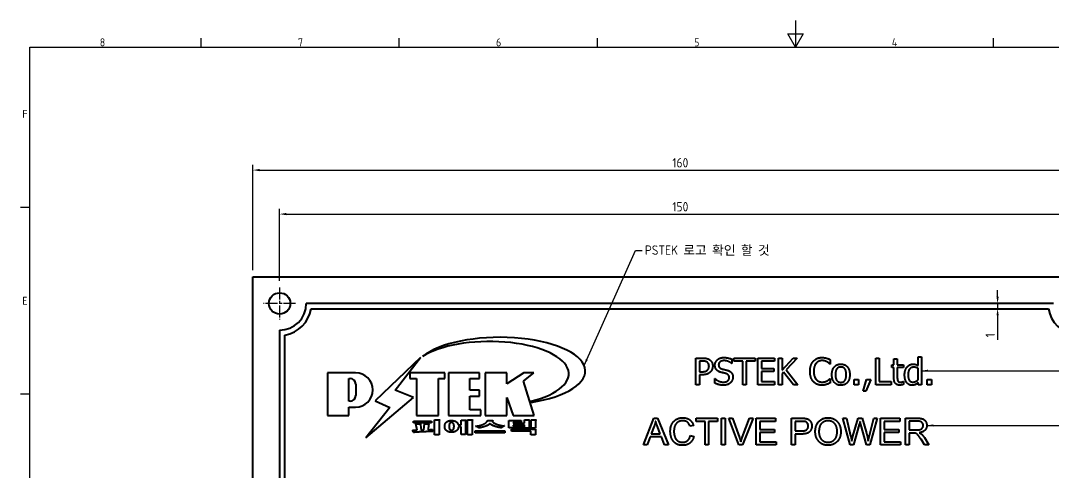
# Model space of a CAD drawing. Header units: millimetres. Extents: x 0 to 297, y 0 to 210.
# Drawn here: x 3.3 to 196.8, y 125.3 to 210 of the extents above; entities that cross this region are included whole.
import ezdxf

# ---------------------------------------------------------------- set-up
doc = ezdxf.new("R2010")
doc.units = ezdxf.units.MM
doc.header["$LTSCALE"] = 0.5
doc.linetypes.add('CHAIN', pattern=[0.3543, 0.2362, -0.0295, 0.0591, -0.0295])
doc.layers.get('0').update_dxf_attribs({"color": 3, "lineweight": 25})
for name, color, linetype, lineweight in [('가시적인 것(ISO)', 3, 'Continuous', 40), ('경계(ISO)', 7, 'Continuous', 25), ('기호(ISO)', 5, 'Continuous', 25), ('중심 표식(ISO)', 1, 'Continuous', 25), ('치수(ISO)', 2, 'Continuous', 25)]:
    doc.layers.add(name, color=color, linetype=linetype, lineweight=lineweight)
doc.styles.add('문자 텍스트_M2B', font='isocp.shx')
doc.styles.add('치수 텍스트_PSTEK_POSCO', font='isocp.shx')
doc.dimstyles.new('치수_PSTEK_POSCO', dxfattribs={"dimscale": 0.5, "dimtxt": 3.5, "dimasz": 2.5, "dimexe": 2, "dimexo": 2.5, "dimgap": 1, "dimtad": 1, "dimrnd": 1e-08, "dimdsep": 46, "dimtxsty": '치수 텍스트_PSTEK_POSCO', "dimcen": 0.09, "dimdle": 10, "dimclrd": 7, "dimclre": 7, "dimclrt": 2, "dimadec": 1, "dimazin": 2, "dimtfac": 1, "dimtmove": 0, "dimatfit": 3, "dimfxl": 0, "dimtolj": 1, "dimlwd": -1, "dimlwe": -1, "dimarcsym": 0})
doc.dimstyles.new('치수_PSTEK_POSCO$7', dxfattribs={"dimscale": 0.5, "dimtxt": 3.5, "dimasz": 2.5, "dimexe": 2, "dimexo": 2.5, "dimgap": 1, "dimtad": 1, "dimrnd": 1e-08, "dimdsep": 46, "dimtxsty": '치수 텍스트_PSTEK_POSCO', "dimcen": 0.09, "dimdle": 10, "dimclrd": 7, "dimclre": 7, "dimclrt": 2, "dimadec": 1, "dimazin": 2, "dimtfac": 1, "dimtmove": 0, "dimatfit": 3, "dimfxl": 0, "dimtolj": 1, "dimlwd": -1, "dimlwe": -1, "dimarcsym": 0})

# ---------------------------------------------------------------- blocks, each defined once
blk = doc.blocks.new('경계 Default Border')
at = {"layer": '경계(ISO)'}
for p, q in [((74.25, 410), (74.25, 413.4)), ((148.5, 410), (148.5, 413.4)), ((222.75, 410), (222.75, 413.4)), ((371.25, 410), (371.25, 413.4)), ((10, 350), (6.6, 350)), ((10, 280), (6.6, 280))]:
    blk.add_line(p, q, dxfattribs=at)
at = {"layer": '경계(ISO)', "flags": 128}
for points in [[(297, 420), (297, 410), (294.11, 415), (299.89, 415), (297, 410)], [(10, 10), (10, 410), (584, 410), (584, 10), (10, 10)]]:
    blk.add_lwpolyline(points, dxfattribs=at)
at = {"layer": '경계(ISO)', "color": 2, "char_height": 3, "attachment_point": 7, "style": '문자 텍스트_M2B'}
for s, insert in [('8', (36.27, 410.37)), ('7', (110.52, 410.39)), ('6', (184.77, 410.37)), ('5', (259.02, 410.37)), ('4', (333.1, 410.4)), ('F', (7.24, 383.5)), ('E', (7.24, 313.47))]:
    blk.add_mtext(s, dxfattribs=dict(at, insert=insert))
blk = doc.blocks.new('*D21')
at = {"layer": 'Defpoints', "color": 0, "transparency": 16777216}
for p in [(201.81, 173.74), (51.81, 159.99), (201.81, 159.99)]:
    blk.add_point(p, dxfattribs=at)
at = {"layer": '치수(ISO)', "color": 7, "transparency": 16777216}
for p, q in [((51.81, 161.24), (51.81, 174.74)), ((201.81, 161.24), (201.81, 174.74)), ((53.06, 173.74), (200.56, 173.74))]:
    blk.add_line(p, q, dxfattribs=at)
for points in [[(53.06, 173.95), (53.06, 173.53), (51.81, 173.74)], [(200.56, 173.95), (200.56, 173.53), (201.81, 173.74)]]:
    blk.add_solid(points, dxfattribs=at)
at = {"layer": '치수(ISO)', "color": 2, "transparency": 16777216, "insert": (125.41, 175.12), "char_height": 1.75, "attachment_point": 4, "style": '치수 텍스트_PSTEK_POSCO'}
blk.add_mtext('\\A1;150', dxfattribs=at)
blk = doc.blocks.new('*D22')
at = {"layer": 'Defpoints', "color": 0, "transparency": 16777216}
for p in [(206.81, 181.99), (46.81, 161.99), (206.81, 161.99)]:
    blk.add_point(p, dxfattribs=at)
at = {"layer": '치수(ISO)', "color": 7, "transparency": 16777216}
for p, q in [((46.81, 163.24), (46.81, 182.99)), ((48.06, 181.99), (205.56, 181.99)), ((206.81, 163.24), (206.81, 182.99))]:
    blk.add_line(p, q, dxfattribs=at)
for points in [[(48.06, 182.2), (48.06, 181.78), (46.81, 181.99)], [(205.56, 182.2), (205.56, 181.78), (206.81, 181.99)]]:
    blk.add_solid(points, dxfattribs=at)
at = {"layer": '치수(ISO)', "color": 2, "transparency": 16777216, "insert": (125.41, 183.36), "char_height": 1.75, "attachment_point": 4, "style": '치수 텍스트_PSTEK_POSCO'}
blk.add_mtext('\\A1;160', dxfattribs=at)
blk = doc.blocks.new('*D32')
at = {"layer": 'Defpoints', "color": 0, "transparency": 16777216}
for p in [(186.37, 156.99), (188.57, 156.99), (188.63, 155.99)]:
    blk.add_point(p, dxfattribs=at)
at = {"layer": '치수(ISO)', "color": 7, "transparency": 16777216}
for p, q in [((186.37, 158.24), (186.37, 159.49)), ((186.37, 156.99), (186.37, 155.99)), ((186.37, 154.74), (186.37, 150.15))]:
    blk.add_line(p, q, dxfattribs=at)
for points in [[(186.16, 158.24), (186.58, 158.24), (186.37, 156.99)], [(186.16, 154.74), (186.58, 154.74), (186.37, 155.99)]]:
    blk.add_solid(points, dxfattribs=at)
at = {"layer": '치수(ISO)', "color": 2, "transparency": 16777216, "insert": (184.99, 150.65), "char_height": 1.75, "attachment_point": 4, "rotation": 90, "style": '치수 텍스트_PSTEK_POSCO'}
blk.add_mtext('\\A1;1', dxfattribs=at)

msp = doc.modelspace()

# ---------------------------------------------------------------- linework, layer by layer
at = {"layer": '가시적인 것(ISO)'}
for p, q in [((46.8147, 161.9881), (206.8147, 161.9881)), ((46.8147, 41.9881), (46.8147, 161.9881)), ((196.8147, 156.9881), (56.8147, 156.9881)), ((57.7307, 155.9881), (195.8986, 155.9881)), ((51.8147, 151.9881), (51.8147, 51.9881)), ((52.8147, 52.9042), (52.8147, 151.072)), ((78.2512, 146.8684), (69.7142, 138.767)), ((73.4818, 140.7096), (78.2512, 146.8684)), ((129.8211, 146.7653), (131.0772, 146.7653)), ((129.8211, 141.7653), (129.8211, 146.7653)), ((130.4857, 146.1899), (130.4857, 144.1964)), ((131.0367, 146.1899), (130.4857, 146.1899)), ((136.5716, 145.7361), (136.5229, 145.7361)), ((136.5716, 146.5303), (136.5716, 145.7361)), ((136.9322, 146.1737), (136.9322, 146.7653)), ((136.9322, 146.7653), (140.9516, 146.7653)), ((138.6096, 146.1737), (136.9322, 146.1737)), ((138.6096, 141.7653), (138.6096, 146.1737)), ((140.9516, 146.1737), (139.2741, 146.1737)), ((139.2741, 146.1737), (139.2741, 141.7653)), ((140.9516, 146.7653), (140.9516, 146.1737)), ((141.4581, 141.7653), (141.4581, 146.7653)), ((141.4581, 146.7653), (144.5861, 146.7653)), ((144.5861, 146.1737), (142.1226, 146.1737)), ((142.1226, 146.1737), (142.1226, 144.8042)), ((144.5861, 146.7653), (144.5861, 146.1737)), ((145.3155, 141.7653), (145.3155, 146.7653)), ((145.3155, 146.7653), (145.98, 146.7653)), ((145.98, 146.7653), (145.98, 144.4679)), ((145.98, 144.4679), (148.0302, 146.7653)), ((148.8406, 146.7653), (146.7701, 144.5327)), ((148.0302, 146.7653), (148.8406, 146.7653)), ((155.0156, 145.6308), (154.963, 145.6308)), ((155.0156, 146.433), (155.0156, 145.6308)), ((163.5327, 141.7653), (163.5327, 146.7653)), ((163.5327, 146.7653), (164.1972, 146.7653)), ((164.1972, 146.7653), (164.1972, 142.3568)), ((166.5189, 144.9946), (166.5189, 145.5173)), ((166.5189, 145.5173), (166.9443, 145.5173)), ((166.9443, 145.5173), (166.9443, 146.5951)), ((166.9443, 146.5951), (167.5764, 146.5951)), ((167.5764, 146.5951), (167.5764, 145.5173)), ((167.5764, 145.5173), (168.7393, 145.5173)), ((168.7393, 145.5173), (168.7393, 144.9946)), ((171.4581, 145.3674), (171.4581, 146.9881)), ((171.4581, 146.9881), (172.0902, 146.9881)), ((172.0902, 146.9881), (172.0902, 141.7653)), ((60.8147, 143.9881), (60.8147, 135.9659)), ((66.067, 143.9881), (60.8147, 143.9881)), ((76.2537, 143.9881), (76.2537, 142.9249)), ((82.8067, 143.9881), (76.2537, 143.9881)), ((82.8067, 142.9249), (82.8067, 143.9881)), ((83.4833, 143.9881), (83.4833, 135.9659)), ((89.3115, 143.9881), (83.4833, 143.9881)), ((89.3115, 142.9249), (89.3115, 143.9881)), ((90.3422, 143.9881), (90.3422, 135.9659)), ((94.3764, 143.9881), (90.3422, 143.9881)), ((94.3764, 141.9299), (94.3764, 143.9881)), ((97.6012, 143.9881), (94.3764, 141.9299)), ((97.5102, 142.4338), (99.4466, 143.9881)), ((99.4466, 143.9881), (97.6012, 143.9881)), ((130.4857, 144.1964), (130.9395, 144.1964)), ((131.0489, 143.6291), (130.4857, 143.6291)), ((130.4857, 143.6291), (130.4857, 141.7653)), ((142.1226, 144.8042), (144.42, 144.8042)), ((142.1226, 144.2126), (142.1226, 142.3568)), ((144.42, 144.2126), (142.1226, 144.2126)), ((144.42, 144.8042), (144.42, 144.2126)), ((146.2717, 144.091), (145.98, 143.7628)), ((145.98, 143.7628), (145.98, 141.7653)), ((148.0991, 141.7653), (146.2717, 144.091)), ((146.7701, 144.5327), (148.9622, 141.7653)), ((166.9443, 144.9946), (166.5189, 144.9946)), ((166.9443, 142.916), (166.9443, 144.9946)), ((167.5764, 144.9946), (167.5764, 143.2077)), ((168.7393, 144.9946), (167.5764, 144.9946)), ((171.4581, 142.6769), (171.4581, 144.8447)), ((64.8258, 138.6722), (64.8258, 142.9249)), ((64.8258, 142.9249), (65.0287, 142.9249)), ((66.0919, 141.8618), (66.0919, 139.7354)), ((76.2537, 142.9249), (77.4908, 142.9249)), ((77.4908, 142.9249), (77.4908, 135.9659)), ((81.5696, 142.9249), (82.8067, 142.9249)), ((81.5696, 135.9659), (81.5696, 142.9249)), ((87.4935, 142.9249), (89.3115, 142.9249)), ((87.4935, 140.719), (87.4935, 142.9249)), ((99.5243, 135.9659), (97.5102, 142.4338)), ((130.4857, 141.7653), (129.8211, 141.7653)), ((133.3665, 142.0651), (133.3665, 142.8998)), ((133.3665, 142.8998), (133.4151, 142.8998)), ((139.2741, 141.7653), (138.6096, 141.7653)), ((144.5861, 141.7653), (141.4581, 141.7653)), ((142.1226, 142.3568), (144.5861, 142.3568)), ((144.5861, 142.3568), (144.5861, 141.7653)), ((145.98, 141.7653), (145.3155, 141.7653)), ((148.9622, 141.7653), (148.0991, 141.7653)), ((154.967, 142.8998), (155.0156, 142.8998)), ((155.0156, 142.8998), (155.0156, 142.1056)), ((159.497, 141.7653), (159.497, 142.7215)), ((159.497, 142.7215), (160.2993, 142.7215)), ((160.2993, 141.7653), (159.497, 141.7653)), ((160.2993, 142.7215), (160.2993, 141.7653)), ((161.1907, 140.5214), (161.7822, 142.7215)), ((162.621, 142.7215), (161.681, 140.5214)), ((161.7822, 142.7215), (162.621, 142.7215)), ((166.4297, 141.7653), (163.5327, 141.7653)), ((164.1972, 142.3568), (166.4297, 142.3568)), ((166.4297, 142.3568), (166.4297, 141.7653)), ((168.7028, 142.365), (168.7393, 142.365)), ((168.7393, 142.365), (168.7393, 141.7977)), ((171.4581, 141.7653), (171.4581, 142.1462)), ((172.0902, 141.7653), (171.4581, 141.7653)), ((173.1842, 141.7653), (173.1842, 142.7215)), ((173.1842, 142.7215), (173.9865, 142.7215)), ((173.9865, 141.7653), (173.1842, 141.7653)), ((173.9865, 142.7215), (173.9865, 141.7653)), ((68.0081, 131.8128), (76.893, 139.3545)), ((76.893, 139.3545), (73.4818, 140.7096)), ((89.3115, 140.719), (87.4935, 140.719)), ((87.4935, 139.5899), (89.3115, 139.5899)), ((87.4935, 137.0291), (87.4935, 139.5899)), ((89.3115, 139.5899), (89.3115, 140.719)), ((94.3764, 139.3749), (95.5824, 135.9659)), ((94.3764, 135.9659), (94.3764, 139.3749)), ((161.681, 140.5214), (161.1907, 140.5214)), ((65.0287, 138.6722), (64.8258, 138.6722)), ((64.8258, 135.9659), (64.8258, 137.5607)), ((64.8258, 137.5607), (66.067, 137.5607)), ((72.4952, 137.4779), (68.0081, 131.8128)), ((69.7142, 138.767), (72.4952, 137.4779)), ((98.8877, 138.6558), (98.9544, 138.442)), ((60.8147, 135.9659), (64.8258, 135.9659)), ((77.4908, 135.9659), (81.5696, 135.9659)), ((83.4833, 135.9659), (89.5241, 135.9659)), ((89.5241, 137.0291), (87.4935, 137.0291)), ((89.5241, 135.9659), (89.5241, 137.0291)), ((90.3422, 135.9659), (94.3764, 135.9659)), ((95.5824, 135.9659), (99.5243, 135.9659)), ((120.0216, 130.4862), (121.9423, 135.4862)), ((121.9423, 135.4862), (122.6588, 135.4862)), ((122.6588, 135.4862), (124.7015, 130.4862)), ((129.8996, 134.8955), (129.8996, 135.4862)), ((129.8996, 135.4862), (133.8631, 135.4862)), ((133.8631, 135.4862), (133.8631, 134.8955)), ((134.6557, 130.4862), (134.6557, 135.4862)), ((134.6557, 135.4862), (135.3189, 135.4862)), ((135.3189, 135.4862), (135.3189, 130.4862)), ((137.9065, 130.4862), (135.9743, 135.4862)), ((135.9743, 135.4862), (136.6908, 135.4862)), ((136.6908, 135.4862), (137.9904, 131.8544)), ((138.5201, 131.8544), (139.873, 135.4862)), ((140.5475, 135.4862), (138.5887, 130.4862)), ((139.873, 135.4862), (140.5475, 135.4862)), ((141.1573, 130.4862), (141.1573, 135.4862)), ((141.1573, 135.4862), (144.7777, 135.4862)), ((144.7777, 135.4862), (144.7777, 134.8955)), ((147.7426, 130.4862), (147.7426, 135.4862)), ((147.7426, 135.4862), (149.6291, 135.4862)), ((158.7106, 130.4862), (157.3844, 135.4862)), ((157.3844, 135.4862), (158.0628, 135.4862)), ((158.0628, 135.4862), (158.825, 132.2088)), ((159.2632, 132.1097), (160.2121, 135.4862)), ((160.2121, 135.4862), (161.0125, 135.4862)), ((161.0125, 135.4862), (161.7289, 132.9557)), ((162.3654, 132.2736), (163.1466, 135.4862)), ((163.8135, 135.4862), (162.4492, 130.4862)), ((163.1466, 135.4862), (163.8135, 135.4862)), ((164.4461, 130.4862), (164.4461, 135.4862)), ((164.4461, 135.4862), (168.0666, 135.4862)), ((168.0666, 135.4862), (168.0666, 134.8955)), ((169.1032, 130.4862), (169.1032, 135.4862)), ((169.1032, 135.4862), (171.3211, 135.4862)), ((76.9344, 134.9491), (80.3137, 134.9491)), ((76.9344, 134.5943), (76.9344, 134.9491)), ((80.3137, 134.5943), (76.9344, 134.5943)), ((77.6091, 133.242), (77.3706, 134.4111)), ((77.3706, 134.4111), (77.9174, 134.4111)), ((78.2024, 134.2279), (78.3652, 133.2594)), ((78.8247, 133.2798), (78.9469, 134.4111)), ((78.9469, 134.4111), (79.4529, 134.4111)), ((79.7437, 134.2569), (79.6332, 133.3176)), ((80.3137, 134.9491), (80.3137, 134.5943)), ((80.8488, 132.3957), (80.8488, 135.1876)), ((80.8488, 135.1876), (81.3665, 135.1876)), ((81.7096, 134.9927), (81.7096, 132.3957)), ((85.2925, 134.2424), (85.8276, 134.2424)), ((85.8276, 133.8847), (85.3332, 133.8847)), ((85.8276, 134.2424), (85.8276, 135.1294)), ((85.8276, 135.1294), (86.3045, 135.1294)), ((85.8276, 132.4422), (85.8276, 133.8847)), ((86.6535, 134.9549), (86.6535, 132.4422)), ((87.0374, 135.1876), (87.5667, 135.1876)), ((87.0374, 132.3957), (87.0374, 135.1876)), ((87.8807, 134.984), (87.8807, 132.3957)), ((90.7656, 135.0741), (91.3822, 135.0741)), ((94.7789, 135.0451), (97.0822, 135.0451)), ((94.7789, 133.652), (94.7789, 135.0451)), ((95.5176, 133.652), (94.7789, 133.652)), ((95.5932, 134.7077), (95.5932, 134.5274)), ((97.0822, 134.7077), (95.5932, 134.7077)), ((95.5932, 134.5274), (96.896, 134.5274)), ((95.5932, 134.1901), (95.5932, 133.9923)), ((96.896, 134.1901), (95.5932, 134.1901)), ((95.5932, 133.9923), (95.9189, 133.9923)), ((96.896, 134.5274), (96.896, 134.1901)), ((97.0822, 135.0451), (97.0822, 134.7077)), ((97.1636, 134.5768), (97.7394, 134.5768)), ((97.1636, 134.2133), (97.1636, 134.5768)), ((97.7394, 134.2133), (97.1636, 134.2133)), ((97.3148, 134.0388), (97.4428, 133.716)), ((97.7394, 135.1672), (98.2222, 135.1672)), ((97.7394, 134.5768), (97.7394, 135.1672)), ((97.7394, 133.6142), (97.7394, 134.2133)), ((98.5712, 133.6142), (97.7394, 133.6142)), ((98.5712, 134.9694), (98.5712, 133.6142)), ((98.9492, 133.5881), (98.9492, 135.1876)), ((98.9492, 135.1876), (99.4785, 135.1876)), ((99.7926, 133.5881), (98.9492, 133.5881)), ((99.7926, 134.984), (99.7926, 133.5881)), ((122.0147, 134.0038), (121.4621, 132.5365)), ((123.1618, 132.5365), (122.6359, 133.9237)), ((129.3737, 134.1181), (128.7221, 133.9618)), ((131.546, 134.8955), (129.8996, 134.8955)), ((131.546, 130.4862), (131.546, 134.8955)), ((133.8631, 134.8955), (132.2091, 134.8955)), ((132.2091, 134.8955), (132.2091, 130.4862)), ((144.7777, 134.8955), (141.8204, 134.8955)), ((141.8204, 134.8955), (141.8204, 133.3673)), ((148.4057, 134.8955), (148.4057, 133.1082)), ((149.6862, 134.8955), (148.4057, 134.8955)), ((160.4484, 134.2972), (159.3928, 130.4862)), ((161.8013, 130.4862), (160.7571, 134.2972)), ((168.0666, 134.8955), (165.1093, 134.8955)), ((165.1093, 134.8955), (165.1093, 133.3673)), ((169.7663, 134.9336), (169.7663, 133.2797)), ((171.3478, 134.9336), (169.7663, 134.9336)), ((76.8879, 132.925), (76.7308, 133.2245)), ((78.3652, 133.2594), (78.5514, 133.2711)), ((78.5514, 133.2711), (78.8247, 133.2798)), ((79.6332, 133.3176), (79.8658, 133.3292)), ((80.4475, 133.3583), (80.5638, 133.021)), ((81.7096, 132.3957), (80.8488, 132.3957)), ((86.6535, 132.4422), (85.8276, 132.4422)), ((87.8807, 132.3957), (87.0374, 132.3957)), ((88.474, 132.7331), (88.474, 133.0966)), ((88.474, 133.0966), (94.0577, 133.0966)), ((94.0577, 132.7331), (88.474, 132.7331)), ((94.0577, 133.0966), (94.0577, 132.7331)), ((95.3082, 133.0646), (95.3082, 133.4281)), ((95.3082, 133.4281), (99.7926, 133.4281)), ((98.9318, 133.0646), (95.3082, 133.0646)), ((98.9318, 132.3957), (98.9318, 133.0646)), ((99.7926, 132.3957), (98.9318, 132.3957)), ((99.7926, 133.4281), (99.7926, 132.3957)), ((121.2716, 131.9992), (120.7228, 130.4862)), ((123.3676, 131.9992), (121.2716, 131.9992)), ((121.4621, 132.5365), (123.1618, 132.5365)), ((123.9469, 130.4862), (123.3676, 131.9992)), ((128.7945, 132.2431), (129.4576, 132.0754)), ((141.8204, 133.3673), (144.591, 133.3673)), ((141.8204, 132.7766), (141.8204, 131.0769)), ((144.591, 132.7766), (141.8204, 132.7766)), ((144.591, 133.3673), (144.591, 132.7766)), ((148.4057, 133.1082), (149.6977, 133.1082)), ((149.69, 132.5175), (148.4057, 132.5175)), ((148.4057, 132.5175), (148.4057, 130.4862)), ((165.1093, 133.3673), (167.8798, 133.3673)), ((165.1093, 132.7766), (165.1093, 131.0769)), ((167.8798, 132.7766), (165.1093, 132.7766)), ((167.8798, 133.3673), (167.8798, 132.7766)), ((169.7663, 133.2797), (171.1878, 133.2797)), ((170.5323, 132.708), (169.7663, 132.708)), ((169.7663, 132.708), (169.7663, 130.4862)), ((172.6397, 131.8467), (173.5048, 130.4862)), ((120.7228, 130.4862), (120.0216, 130.4862)), ((124.7015, 130.4862), (123.9469, 130.4862)), ((132.2091, 130.4862), (131.546, 130.4862)), ((135.3189, 130.4862), (134.6557, 130.4862)), ((138.5887, 130.4862), (137.9065, 130.4862)), ((144.892, 130.4862), (141.1573, 130.4862)), ((141.8204, 131.0769), (144.892, 131.0769)), ((144.892, 131.0769), (144.892, 130.4862)), ((148.4057, 130.4862), (147.7426, 130.4862)), ((159.3928, 130.4862), (158.7106, 130.4862)), ((162.4492, 130.4862), (161.8013, 130.4862)), ((168.1809, 130.4862), (164.4461, 130.4862)), ((165.1093, 131.0769), (168.1809, 131.0769)), ((168.1809, 131.0769), (168.1809, 130.4862)), ((169.7663, 130.4862), (169.1032, 130.4862)), ((172.6779, 130.4862), (172.0147, 131.5266)), ((173.5048, 130.4862), (172.6779, 130.4862))]:
    msp.add_line(p, q, dxfattribs=at)
msp.add_circle((51.8147, 156.9881), 2, dxfattribs=at)
for centre, radius, start, end in [((51.8147, 156.9881), 5, 270, 0), ((51.8147, 156.9881), 6, 279.594068, 350.405932), ((201.8147, 156.9881), 6, 189.594068, 260.405932), ((66.067, 140.7744), 3.2137, 270, 90), ((65.0287, 141.8618), 1.0632, 0, 90), ((65.0287, 139.7354), 1.0632, 270, 0)]:
    msp.add_arc(centre, radius, start, end, dxfattribs=at)
for centre, major_axis, ratio, start_param, end_param in [((93.0755, 144.3224), (-16.032, 0), 0.39426006, 1.9462528, 5.83760717), ((91.1693, 143.8203), (14.8527, 0), 0.4069905, 5.25884891, 8.86179915)]:
    msp.add_ellipse(centre, major_axis=major_axis, ratio=ratio, start_param=start_param, end_param=end_param, dxfattribs=at)
for points in [[(131.9281, 145.9995), (131.7701, 146.1048), (131.3487, 146.1899), (131.0367, 146.1899)], [(131.0772, 146.7653), (131.5229, 146.7653), (132.1469, 146.6194), (132.386, 146.4533)], [(132.2887, 145.2377), (132.2887, 145.497), (132.1104, 145.8779), (131.9281, 145.9995)], [(132.0051, 144.4962), (132.155, 144.6462), (132.2887, 144.9987), (132.2887, 145.2377)], [(132.386, 146.4533), (132.6656, 146.2628), (132.9816, 145.6753), (132.9816, 145.258)], [(132.9816, 145.258), (132.9816, 144.9338), (132.7506, 144.3504), (132.544, 144.1478)], [(133.403, 145.4241), (133.403, 146.0319), (134.3511, 146.8544), (135.0845, 146.8544)], [(133.7271, 144.5205), (133.5732, 144.6867), (133.403, 145.1324), (133.403, 145.4241)], [(135.1291, 146.2791), (134.6672, 146.2791), (134.0959, 145.8455), (134.0959, 145.493)], [(134.0959, 145.493), (134.0959, 145.1769), (134.4322, 144.8001), (134.7482, 144.715)], [(135.0845, 146.8544), (135.5059, 146.8544), (136.2515, 146.6883), (136.5716, 146.5303)], [(136.5229, 145.7361), (136.2839, 145.9549), (135.5383, 146.2791), (135.1291, 146.2791)], [(151.2231, 144.2612), (151.2231, 144.8893), (151.5432, 145.8212), (151.8471, 146.1656)], [(151.8471, 146.1656), (152.1469, 146.5019), (152.9654, 146.8544), (153.4719, 146.8544)], [(152.3617, 145.7726), (152.151, 145.5173), (151.916, 144.7434), (151.916, 144.2612)], [(153.4678, 146.2872), (153.1477, 146.2872), (152.5764, 146.0238), (152.3617, 145.7726)], [(154.3998, 146.0481), (154.2093, 146.1534), (153.7596, 146.2872), (153.4678, 146.2872)], [(153.4719, 146.8544), (153.7231, 146.8544), (154.1647, 146.7815), (154.3511, 146.7248)], [(154.3511, 146.7248), (154.5132, 146.6721), (154.8495, 146.5222), (155.0156, 146.433)], [(154.963, 145.6308), (154.8738, 145.7118), (154.5983, 145.9387), (154.3998, 146.0481)], [(155.3195, 143.6413), (155.3195, 144.5813), (156.2434, 145.6226), (156.997, 145.6226)], [(156.997, 145.6226), (157.7587, 145.6226), (158.6704, 144.5854), (158.6704, 143.6413)], [(169.4241, 145.1), (169.6307, 145.3431), (170.2101, 145.6226), (170.5302, 145.6226)], [(170.5302, 145.6226), (170.8098, 145.6226), (171.2271, 145.497), (171.4581, 145.3674)], [(130.9395, 144.1964), (131.3446, 144.1964), (131.843, 144.3261), (132.0051, 144.4962)], [(132.544, 144.1478), (132.2847, 143.8925), (131.5837, 143.6291), (131.0489, 143.6291)], [(134.5537, 144.0789), (134.2944, 144.1478), (133.8852, 144.3544), (133.7271, 144.5205)], [(135.4573, 143.852), (135.2263, 143.9168), (134.8414, 144.006), (134.5537, 144.0789)], [(134.7482, 144.715), (134.9589, 144.6583), (135.5707, 144.5124), (135.7733, 144.4517)], [(136.0732, 143.0862), (136.0732, 143.386), (135.7774, 143.7588), (135.4573, 143.852)], [(135.7733, 144.4517), (136.2879, 144.2936), (136.766, 143.6575), (136.766, 143.1915)], [(151.8511, 142.3325), (151.5513, 142.6567), (151.2231, 143.6291), (151.2231, 144.2612)], [(151.916, 144.2612), (151.916, 143.7466), (152.1631, 143.0051), (152.3779, 142.7499)], [(156.997, 141.6599), (156.215, 141.6599), (155.3195, 142.7256), (155.3195, 143.6413)], [(156.997, 145.0797), (156.5067, 145.0797), (155.9719, 144.3706), (155.9719, 143.6413)], [(155.9719, 143.6413), (155.9719, 142.9322), (156.5067, 142.2029), (156.997, 142.2029)], [(158.0181, 143.6413), (158.0181, 144.3706), (157.4873, 145.0797), (156.997, 145.0797)], [(158.6704, 143.6413), (158.6704, 142.6932), (157.7587, 141.6599), (156.997, 141.6599)], [(156.997, 142.2029), (157.4832, 142.2029), (158.0181, 142.9201), (158.0181, 143.6413)], [(167.5764, 143.2077), (167.5764, 142.9241), (167.5967, 142.6121), (167.6656, 142.4784)], [(168.9459, 143.6129), (168.9459, 144.1073), (169.2012, 144.8285), (169.4241, 145.1)], [(169.3309, 142.1624), (169.1485, 142.4095), (168.9459, 143.1389), (168.9459, 143.6129)], [(170.6356, 145.0432), (170.1493, 145.0432), (169.5983, 144.3139), (169.5983, 143.6251)], [(169.5983, 143.6251), (169.5983, 142.9606), (170.0197, 142.2596), (170.4857, 142.2596)], [(171.4581, 144.8447), (171.2231, 144.9581), (170.8503, 145.0432), (170.6356, 145.0432)], [(135.0075, 141.6761), (134.4646, 141.6761), (133.7028, 141.903), (133.3665, 142.0651)], [(133.4151, 142.8998), (133.7434, 142.5919), (134.574, 142.2515), (134.9589, 142.2515)], [(134.9589, 142.2515), (135.51, 142.2515), (136.0732, 142.7094), (136.0732, 143.0862)], [(136.3122, 142.1299), (136.0732, 141.9111), (135.4654, 141.6761), (135.0075, 141.6761)], [(136.766, 143.1915), (136.766, 142.8957), (136.527, 142.3285), (136.3122, 142.1299)], [(153.4597, 141.6761), (152.9735, 141.6761), (152.151, 142.0043), (151.8511, 142.3325)], [(152.3779, 142.7499), (152.5886, 142.5027), (153.1518, 142.2515), (153.4678, 142.2515)], [(154.3511, 141.822), (154.1323, 141.7491), (153.7596, 141.6761), (153.4597, 141.6761)], [(153.4678, 142.2515), (153.7555, 142.2515), (154.2458, 142.3933), (154.4362, 142.4987)], [(155.0156, 142.1056), (154.8495, 142.0286), (154.5578, 141.8868), (154.3511, 141.822)], [(154.4362, 142.4987), (154.6186, 142.604), (154.89, 142.8228), (154.967, 142.8998)], [(168.0383, 141.6923), (167.5237, 141.6923), (166.9443, 142.2799), (166.9443, 142.916)], [(167.6656, 142.4784), (167.7223, 142.3609), (167.9775, 142.2434), (168.1963, 142.2434)], [(168.7393, 141.7977), (168.561, 141.7491), (168.1963, 141.6923), (168.0383, 141.6923)], [(168.1963, 142.2434), (168.3503, 142.2434), (168.638, 142.3366), (168.7028, 142.365)], [(170.3398, 141.6599), (170.0318, 141.6599), (169.5132, 141.9152), (169.3309, 142.1624)], [(170.9516, 141.7936), (170.8179, 141.7288), (170.5302, 141.6599), (170.3398, 141.6599)], [(170.4857, 142.2596), (170.7328, 142.2596), (171.2352, 142.4865), (171.4581, 142.6769)], [(171.4581, 142.1462), (171.3122, 142.0246), (171.0975, 141.8625), (170.9516, 141.7936)], [(125.0368, 133.0243), (125.0368, 133.8056), (125.6352, 134.9717), (126.7365, 135.5739), (127.3996, 135.5739)], [(127.3996, 135.5739), (128.1504, 135.5739), (129.1718, 134.8079), (129.3737, 134.1181)], [(149.6291, 135.4862), (150.1283, 135.4862), (150.3913, 135.4367)], [(152.2053, 132.9214), (152.2053, 134.1676), (153.5429, 135.5739), (154.5986, 135.5739)], [(154.5986, 135.5739), (155.2922, 135.5739), (156.405, 134.9108), (156.9881, 133.7294), (156.9881, 132.9786)], [(171.3211, 135.4862), (171.9881, 135.4862), (172.6855, 135.2156), (173.1009, 134.5335), (173.1009, 134.1219)], [(77.9174, 134.4111), (78.1558, 134.4111), (78.2082, 134.3965)], [(78.1966, 134.2918), (78.1907, 134.2599), (78.2024, 134.2279)], [(78.2198, 134.3413), (78.2024, 134.3093), (78.1966, 134.2918)], [(78.2082, 134.3965), (78.2431, 134.3849), (78.2198, 134.3413)], [(79.4529, 134.4111), (79.7321, 134.4111), (79.7902, 134.3907)], [(79.7553, 134.2977), (79.7437, 134.2773), (79.7437, 134.2569)], [(79.7844, 134.3326), (79.767, 134.3093), (79.7553, 134.2977)], [(79.7902, 134.3907), (79.8309, 134.3791), (79.7844, 134.3326)], [(81.3665, 135.1876), (81.6864, 135.1876), (81.7503, 135.173)], [(81.7271, 135.0625), (81.7096, 135.0276), (81.7096, 134.9927)], [(81.7562, 135.1119), (81.7329, 135.08), (81.7271, 135.0625)], [(81.7503, 135.173), (81.7969, 135.1614), (81.7562, 135.1119)], [(82.7624, 133.9603), (82.7624, 134.4518), (83.0823, 134.7426)], [(83.0823, 133.1664), (82.7624, 133.4543), (82.7624, 133.9603)], [(83.0823, 134.7426), (83.4254, 135.0451), (84.0536, 135.0451)], [(83.6988, 134.4983), (83.5825, 134.3151), (83.5825, 133.9603)], [(83.5825, 133.9603), (83.5825, 133.5939), (83.6988, 133.4078)], [(84.0478, 134.6786), (83.8209, 134.6786), (83.6988, 134.4983)], [(84.3851, 134.4983), (84.2688, 134.6786), (84.0478, 134.6786)], [(84.0536, 135.0451), (84.5771, 135.0451), (84.9028, 134.8269)], [(84.5131, 133.9603), (84.5131, 134.3151), (84.3851, 134.4983)], [(84.3851, 133.4078), (84.5131, 133.5968), (84.5131, 133.9603)], [(84.9028, 134.8269), (85.211, 134.6146), (85.2925, 134.2424)], [(85.3332, 133.8847), (85.3041, 133.4107), (84.9842, 133.1431)], [(86.3045, 135.1294), (86.6128, 135.1294), (86.6826, 135.109)], [(86.6651, 135.0043), (86.6535, 134.9782), (86.6535, 134.9549)], [(86.6884, 135.0421), (86.6709, 135.016), (86.6651, 135.0043)], [(86.6826, 135.109), (86.7291, 135.0945), (86.6884, 135.0421)], [(87.5667, 135.1876), (87.8633, 135.1876), (87.9273, 135.1701)], [(87.8924, 135.048), (87.8807, 135.016), (87.8807, 134.984)], [(87.9273, 135.1003), (87.904, 135.0683), (87.8924, 135.048)], [(87.9273, 135.1701), (87.968, 135.1556), (87.9273, 135.1003)], [(88.5613, 133.9894), (89.4453, 134.0795), (90.1084, 134.4111)], [(88.8928, 133.8265), (88.7299, 133.9167), (88.5613, 133.9894)], [(89.1836, 133.655), (89.0556, 133.7393), (88.8928, 133.8265)], [(90.4283, 133.9865), (89.8176, 133.7538), (89.1836, 133.655)], [(90.1084, 134.4111), (90.7656, 134.7397), (90.7656, 135.0741)], [(91.2309, 134.4605), (91.0623, 134.2308), (90.4283, 133.9865)], [(92.0801, 134.001), (91.4403, 134.2308), (91.2309, 134.4605)], [(91.3822, 135.0741), (91.673, 135.0741), (91.7428, 135.0392)], [(91.7428, 135.0392), (91.8126, 135.0043), (91.6904, 134.9142)], [(91.6904, 134.9142), (91.6904, 134.8357), (91.8475, 134.7106)], [(91.8475, 134.7106), (92.0162, 134.5739), (92.3012, 134.4431)], [(93.4063, 133.6899), (92.7257, 133.7742), (92.0801, 134.001)], [(92.3012, 134.4431), (92.6269, 134.2977), (93.0166, 134.1959)], [(93.0166, 134.1959), (93.4702, 134.0825), (93.9646, 134.0417)], [(93.6796, 133.8789), (93.54, 133.7887), (93.4063, 133.6899)], [(93.9646, 134.0417), (93.8367, 133.9807), (93.6796, 133.8789)], [(96.4715, 133.6666), (96.0352, 133.652), (95.5176, 133.652)], [(95.9189, 133.9923), (96.2737, 133.9923), (96.5936, 134.0039)], [(97.4428, 133.716), (97.0356, 133.6811), (96.4715, 133.6666)], [(96.5936, 134.0039), (96.9484, 134.0156), (97.3148, 134.0388)], [(98.2222, 135.1672), (98.5304, 135.1672), (98.5944, 135.1468)], [(98.5828, 135.0305), (98.5712, 134.9985), (98.5712, 134.9694)], [(98.606, 135.077), (98.5886, 135.0451), (98.5828, 135.0305)], [(98.5944, 135.1468), (98.6468, 135.1323), (98.606, 135.077)], [(99.4785, 135.1876), (99.7751, 135.1876), (99.8391, 135.1701)], [(99.8042, 135.048), (99.7926, 135.016), (99.7926, 134.984)], [(99.8391, 135.1003), (99.8158, 135.0683), (99.8042, 135.048)], [(99.8391, 135.1701), (99.8798, 135.1556), (99.8391, 135.1003)], [(122.2853, 134.9603), (122.1862, 134.4801), (122.0147, 134.0038)], [(122.6359, 133.9237), (122.3996, 134.5563), (122.2853, 134.9603)], [(127.3844, 135.006), (126.8089, 135.006), (126.0315, 134.4534), (125.719, 133.5236), (125.719, 133.0281)], [(128.7221, 133.9618), (128.5468, 134.5068), (127.8875, 135.006), (127.3844, 135.006)], [(150.3036, 134.8498), (150.1359, 134.8955), (149.6862, 134.8955)], [(151.5612, 134.0381), (151.5612, 133.4016), (150.7495, 132.5175), (149.69, 132.5175)], [(149.6977, 133.1082), (150.3417, 133.1082), (150.8791, 133.5845), (150.8791, 134.019)], [(150.8791, 134.019), (150.8791, 134.3315), (150.5628, 134.7812), (150.3036, 134.8498)], [(150.3913, 135.4367), (150.7609, 135.3757), (151.2564, 135.0327), (151.5612, 134.4115), (151.5612, 134.0381)], [(154.6024, 135.006), (153.9012, 135.006), (152.8875, 134.0419), (152.8875, 132.9138)], [(156.3059, 132.9862), (156.3059, 133.596), (155.8943, 134.5068), (155.0978, 135.006), (154.6024, 135.006)], [(160.5971, 134.8841), (160.5132, 134.5411), (160.4484, 134.2972)], [(160.7571, 134.2972), (160.6199, 134.7736), (160.5971, 134.8841)], [(171.1878, 133.2797), (171.6413, 133.2797), (172.1519, 133.4664), (172.4187, 133.8818), (172.4187, 134.1219)], [(172.4187, 134.1219), (172.4187, 134.4763), (171.9042, 134.9336), (171.3478, 134.9336)], [(173.1009, 134.1219), (173.1009, 133.5884), (172.4111, 132.8605), (171.6946, 132.7614)], [(76.7308, 133.2245), (76.9112, 133.2245), (77.1613, 133.2304)], [(76.9693, 132.8349), (76.9344, 132.8465), (76.8879, 132.925)], [(77.1089, 132.8407), (77.0042, 132.8232), (76.9693, 132.8349)], [(77.2659, 132.8639), (77.202, 132.8552), (77.1089, 132.8407)], [(77.1613, 133.2304), (77.3299, 133.2362), (77.6091, 133.242)], [(77.5102, 132.8785), (77.3823, 132.8756), (77.2659, 132.8639)], [(78.9236, 132.9425), (78.1093, 132.9046), (77.5102, 132.8785)], [(80.5638, 133.021), (79.703, 132.9774), (78.9236, 132.9425)], [(79.8658, 133.3292), (80.081, 133.338), (80.1799, 133.3438)], [(80.1799, 133.3438), (80.3486, 133.3525), (80.4475, 133.3583)], [(84.0536, 132.861), (83.4254, 132.861), (83.0823, 133.1664)], [(83.6988, 133.4078), (83.8209, 133.2245), (84.0478, 133.2245)], [(84.0478, 133.2245), (84.2688, 133.2245), (84.3851, 133.4078)], [(84.9842, 133.1431), (84.6469, 132.861), (84.0536, 132.861)], [(127.3882, 130.4024), (126.5803, 130.4024), (125.5666, 131.0617), (125.0368, 132.3079), (125.0368, 133.0243)], [(125.719, 133.0281), (125.719, 132.3917), (126.0925, 131.439), (126.8737, 130.9702), (127.3311, 130.9702)], [(127.3311, 130.9702), (127.8875, 130.9702), (128.6573, 131.6105), (128.7945, 132.2431)], [(129.4576, 132.0754), (129.248, 131.2598), (128.1695, 130.4024), (127.3882, 130.4024)], [(137.9904, 131.8544), (138.1466, 131.4199), (138.2533, 131.0388)], [(138.2533, 131.0388), (138.3676, 131.4466), (138.5201, 131.8544)], [(154.5986, 130.4024), (153.8897, 130.4024), (152.7769, 131.0845), (152.2053, 132.2621), (152.2053, 132.9214)], [(152.8875, 132.9138), (152.8875, 132.0106), (153.8593, 130.9702), (154.5948, 130.9702)], [(154.5948, 130.9702), (155.3417, 130.9702), (156.3059, 132.0182), (156.3059, 132.9862)], [(156.9881, 132.9786), (156.9881, 132.2202), (156.3745, 131.0198), (155.2464, 130.4024), (154.5986, 130.4024)], [(158.825, 132.2088), (158.9469, 131.6943), (159.0384, 131.1836)], [(159.0384, 131.1836), (159.2289, 131.9877), (159.2632, 132.1097)], [(161.7289, 132.9557), (161.9919, 132.0144), (162.1176, 131.1836)], [(162.1176, 131.1836), (162.2129, 131.66), (162.3654, 132.2736)], [(170.9019, 132.6852), (170.7876, 132.708), (170.5323, 132.708)], [(172.0147, 131.5266), (171.7251, 131.9763), (171.3516, 132.4527), (171.0544, 132.647), (170.9019, 132.6852)], [(171.6946, 132.7614), (171.9538, 132.6356), (172.091, 132.5137)], [(172.091, 132.5137), (172.3806, 132.2469), (172.6397, 131.8467)]]:
    msp.add_open_spline(points, degree=2, dxfattribs=at)
at = {"layer": '중심 표식(ISO)', "linetype": 'CHAIN', "ltscale": 19.051651}
for p, q in [((51.8147, 159.9881), (51.8147, 153.9881)), ((54.8147, 156.9881), (48.8147, 156.9881))]:
    msp.add_line(p, q, dxfattribs=at)

# ---------------------------------------------------------------- block references
at = {"xscale": 0.5, "yscale": 0.5, "zscale": 0.5}
msp.add_blockref('경계 Default Border', (0, 0), dxfattribs=at)

# ---------------------------------------------------------------- texts
at = {"layer": '기호(ISO)', "color": 2, "insert": (120.2755, 166.8953), "char_height": 1.75, "width": 26.904945, "attachment_point": 4, "style": '치수 텍스트_PSTEK_POSCO'}
msp.add_mtext('{\\fISOCP|b0|i0;\\H1.7500;PSTEK 로고 확인 할 것}', dxfattribs=at)

# ---------------------------------------------------------------- dimensions: what is measured, and where the dimension line sits
at = {"layer": '치수(ISO)', "color": 7}
for base, p1, p2, angle, override, picture, middle in [((206.8147, 181.9881), (46.8147, 161.9881), (206.8147, 161.9881), 180, {"dimdec": 2, "dimtp": 0, "dimtm": 0, "dimtdec": 2, "dimtofl": 0, "dimatfit": 1}, '*D22', (126.8147, 181.9881)), ((201.8147, 173.7404), (51.8147, 159.9881), (201.8147, 159.9881), 180, {"dimdec": 2, "dimtp": 0, "dimtm": 0, "dimtdec": 2, "dimtofl": 0, "dimatfit": 1}, '*D21', (126.8147, 173.7404)), ((186.369, 156.9881), (188.6297, 155.9881), (188.5666, 156.9881), 90, {"dimdec": 2, "dimse1": 1, "dimse2": 1, "dimtp": 0, "dimtm": 0, "dimtdec": 2, "dimtofl": 1, "dimatfit": 1}, '*D32', (186.369, 150.8227))]:
    dim = msp.add_linear_dim(base=base, p1=p1, p2=p2, angle=angle, dimstyle='치수_PSTEK_POSCO', override=override, dxfattribs=at)
    dim.commit()
    dim.dimension.update_dxf_attribs({"geometry": picture, "text_midpoint": middle, "dimtype": 160})

# ---------------------------------------------------------------- leaders
at = {"layer": '기호(ISO)', "color": 7, "annotation_type": 0, "has_hookline": 1, "hookline_direction": 0}
for points, text_width in [([(108.8928, 145.3533), (118.5255, 166.8953), (119.7755, 166.8953)], 24.4145), ([(172.0902, 144.3767), (229.2074, 144.3767)], 14.993), ([(173.1009, 134.1219), (229.2279, 134.1219)], 12.0931)]:
    msp.add_leader(points, dimstyle='치수_PSTEK_POSCO$7', override={"dimtad": 0}, dxfattribs=dict(at, text_width=text_width))

doc.saveas('drawing.dxf')
